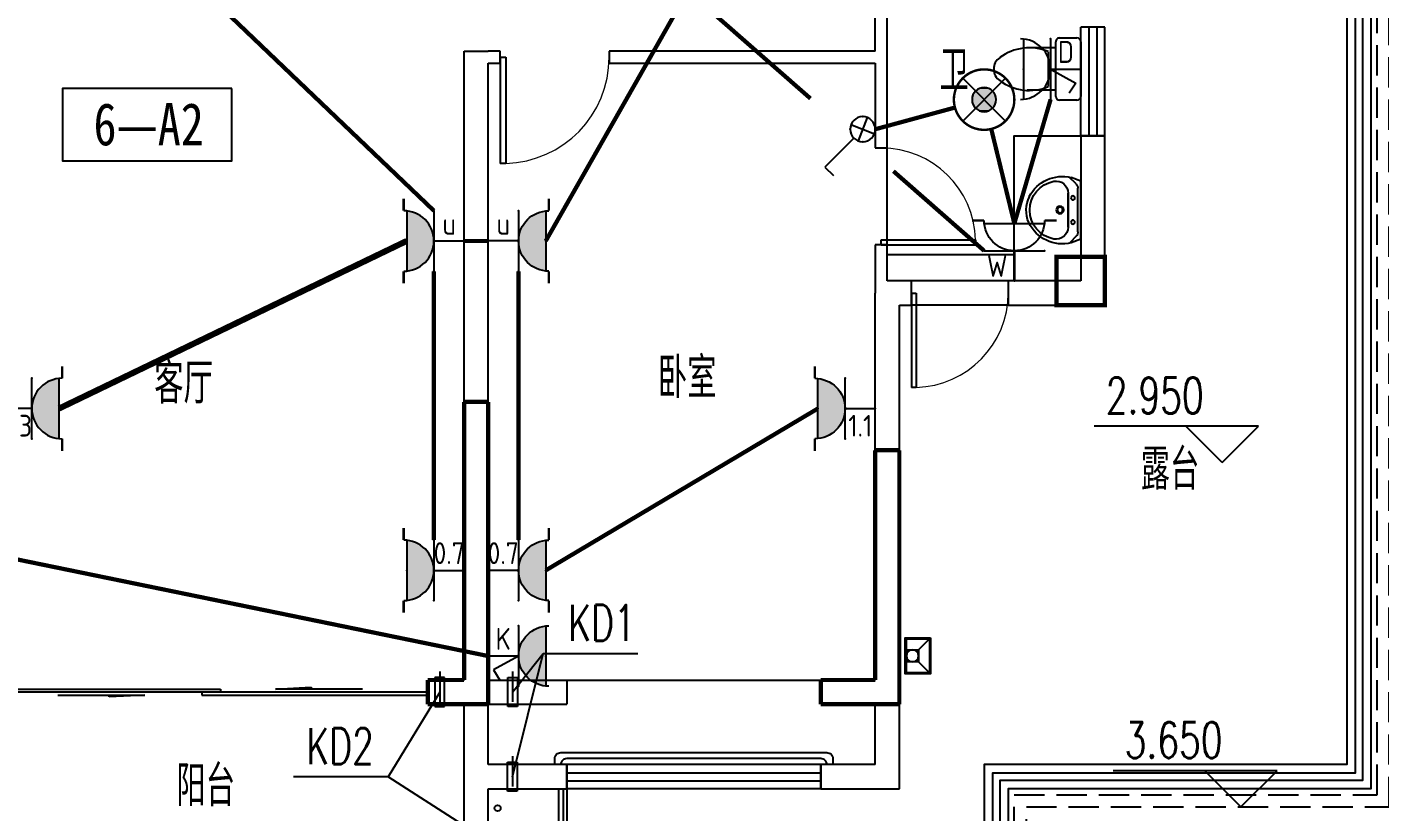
# Model space of a CAD drawing. Extents: x -993182 to -819982, y 169304 to 600104.
# Drawn here: x -935362 to -924175, y 369816 to 376307 of the extents above; entities that cross this region are included whole.
import ezdxf
from ezdxf.enums import TextEntityAlignment as Align

# ---------------------------------------------------------------- set-up
doc = ezdxf.new("R2010")
doc.units = 0
doc.header["$LTSCALE"] = 1000
doc.header["$MEASUREMENT"] = 0
doc.linetypes.add('DASH', pattern=[0.35, 0.25, -0.1])
for name, color, linetype in [('DIM_ELEV', 3, 'Continuous'), ('DIM_LEAD', 3, 'Continuous'), ('EQUIP-插座', 3, 'Continuous'), ('EQUIP-照明', 3, 'Continuous'), ('kan', 146, 'Continuous'), ('PUB_TEXT', 7, 'Continuous'), ('WALL', 4, 'Continuous'), ('WINDOW', 2, 'Continuous'), ('WIRE-插座', 5, 'Continuous'), ('WIRE-照明', 1, 'Continuous'), ('冷凝水管', 6, 'Continuous'), ('家具', 187, 'Continuous'), ('屋面', 139, 'Continuous'), ('文字2', 7, 'Continuous'), ('栏杆', 169, 'Continuous'), ('空调、空调洞', 66, 'Continuous'), ('面层', 215, 'Continuous')]:
    doc.layers.add(name, color=color, linetype=linetype)
doc.styles.add('-宋体', font='', dxfattribs={"width": 0.8})
doc.styles.add('_TCH_DIM', font='SIMPLEX', dxfattribs={"bigfont": 'GBCBIG'})
doc.styles.add('_TCH_LABEL', font='COMPLEX', dxfattribs={"bigfont": 'GBCBIG'})
doc.styles.add('_TEL_ATTDEF', font='GBENOR', dxfattribs={"width": 0.8, "height": 3, "bigfont": 'GBCBIG'})
doc.styles.add('_TEL_DIM', font='ICED', dxfattribs={"width": 0.8, "height": 3.5, "bigfont": 'BZHZ'})
doc.styles.get("Standard").update_dxf_attribs({"font": 'gbenor.shx', "bigfont": 'gbcbig.shx'})
doc.styles.get('-宋体').set_extended_font_data('SimSun')

# ---------------------------------------------------------------- blocks, each defined once
blk = doc.blocks.new('A$C6A1B0631')
at = {"layer": '家具'}
for p, q in [((0, 527), (0, 667)), ((30, 697), (470, 697)), ((500, 667), (500, 527)), ((470, 497), (30, 497)), ((80, 497), (80, 267)), ((390, 437), (110, 437)), ((420, 497), (420, 267))]:
    blk.add_line(p, q, dxfattribs=at)
for centre, radius, start, end in [((30, 667), 30, 90, 180), ((470, 667), 30, 0, 90), ((30, 527), 30, 180, 270), ((477, 284), 398, 157.4505, 216.6381), ((23, 284), 398, 323.3619, 22.5495), ((470, 527), 30, 270, 0), ((250, 108), 110, 213.4509, 326.5491)]:
    blk.add_arc(centre, radius, start, end, dxfattribs=at)
blk = doc.blocks.new('M_E6')
for p, q in [((-240, 0), (-270, -79)), ((240, 0), (-240, 0)), ((-237, 0), (239, 0)), ((240, 0), (270, -79)), ((-213, -36), (-271, -91)), ((-179, -23), (181, -23)), ((141, -105), (-141, -105)), ((-141, -105), (141, -105)), ((217, -37), (274, -95))]:
    blk.add_line(p, q)
for centre, radius in [((-99, -65), 16.3), ((101, -65), 16.3), ((2, -172), 31.6), ((2, -172), 23)]:
    blk.add_circle(centre, radius)
for centre, radius, start, end in [((28, -152), 307, 166.1751, 244.7296), ((-141, -205), 100, 90, 190.5602), ((-179, -73), 50, 90, 133.181), ((-28, -152), 307, 297.0639, 13.8249), ((141, -205), 100, 349.4398, 90), ((181, -73), 50, 44.5607, 90), ((0, -179), 243, 190.5602, 349.4398), ((0, -201), 250, 245.8071, 296.4628), ((28, -152), 307, 266.589, 266.5936)]:
    blk.add_arc(centre, radius, start, end)
at = {"width": 0.8, "flags": 9}
for tag in ['XSIZE', 'YSIZE']:
    blk.add_attdef(tag, (0, 0), '', height=0.5, dxfattribs=at)
blk = doc.blocks.new('TRHH')
at = {"color": 6}
blk.add_circle((-252617, -471151), 50, dxfattribs=at)
blk = doc.blocks.new('A$C72BA2012')
at = {"color": 6}
for p, q in [((100, 200), (0, 300)), ((11, 290), (10, 290)), ((10, 290), (10, 10)), ((200, 290), (10, 290)), ((200, 10), (200, 290)), ((100, 100), (0, 0)), ((10, 10), (200, 10))]:
    blk.add_line(p, q, dxfattribs=at)
blk.add_lwpolyline([(0, 300), (0, 0), (210, 0), (210, 300), (0, 300)], dxfattribs=at)
blk.add_lwpolyline([(200, 100), (200, 200), (100, 200), (100, 100)], close=True, dxfattribs=at)
blk.add_circle((150, 150), 50, dxfattribs=at)
blk = doc.blocks.new('q2')
at = {"color": 3, "const_width": 35}
blk.add_lwpolyline([(-472346, -368841), (-472346, -369241), (-471946, -369241), (-471946, -368841)], close=True, dxfattribs=at)
for points in [[(-477246, -372341), (-477246, -370041)], [(-477246, -370041), (-477046, -370041)], [(-477046, -372541), (-477046, -370041)], [(-473846, -372341), (-473846, -370441)], [(-473846, -370441), (-473646, -370441)], [(-473646, -372541), (-473646, -370441)], [(-477546, -372341), (-477246, -372341)], [(-477546, -372541), (-477546, -372341)], [(-474296, -372341), (-473846, -372341)], [(-474296, -372541), (-474296, -372341)], [(-477546, -372541), (-477046, -372541)], [(-474296, -372541), (-473646, -372541)]]:
    blk.add_lwpolyline(points, dxfattribs=at)
blk = doc.blocks.new('A$C06D6341B')
at = {"layer": '空调、空调洞', "linetype": 'DASH'}
for p, q in [((40, 0), (40, 340)), ((80, 290), (0, 290)), ((0, 290), (0, 50)), ((80, 50), (80, 290)), ((0, 50), (80, 50))]:
    blk.add_line(p, q, dxfattribs=at)
blk = doc.blocks.new('kt')
at = {"layer": 'DIM_LEAD'}
for p, q in [((-394644, -799004), (-394388, -797985)), ((-394644, -799004), (-394388, -797985)), ((-394644, -799004), (-394388, -797985)), ((-394644, -799004), (-394388, -797985)), ((-394644, -799004), (-394388, -797985)), ((-394642, -798304), (-394388, -797985)), ((-394388, -797985), (-393607, -797985)), ((-395244, -798304), (-395672, -799004)), ((-395244, -798304), (-395672, -799004)), ((-395244, -798304), (-395672, -799004)), ((-395244, -798304), (-395672, -799004)), ((-395244, -798304), (-395672, -799004)), ((-395672, -799004), (-396453, -799004)), ((-395062, -799397), (-395672, -799004))]:
    blk.add_line(p, q, dxfattribs=at)
at = {"layer": '冷凝水管'}
blk.add_circle((-394766, -799264, -76424), 25, dxfattribs=at)
at = {"layer": '空调、空调洞', "rotation": 180}
blk.add_blockref('A$C06D6341B', (-395204, -798134, -76424), dxfattribs=at)
at = {"layer": '空调、空调洞', "xscale": -1, "rotation": 180}
for p in [(-394682, -798134, -76424), (-394684, -798834, -76424)]:
    blk.add_blockref('A$C06D6341B', p, dxfattribs=at)
at = {"layer": 'DIM_LEAD', "color": 7, "style": '_TCH_DIM', "width": 0.705882}
for s, p in [('KD1', (-394182, -797880)), ('KD2', (-396348, -798899))]:
    blk.add_text(s, height=297.5, dxfattribs=at).set_placement(p)
blk = doc.blocks.new('$DorLib2D$00000131')
at = {"color": 0, "linetype": 'Continuous'}
for p, q in [((0.15, 0.125), (0.2319, 0.1973)), ((0.2319, 0.1973), (0.2319, 0.125)), ((-0.5, 0.125), (-0.5, 0)), ((0.0192, 0.125), (-0.5, 0.125)), ((0.0192, 0), (0.0192, 0.125)), ((0.35, 0.125), (0.15, 0.125)), ((-0.5, 0), (0.0192, 0)), ((-0.024, 0), (0.5, 0)), ((-0.024, -0.125), (-0.024, 0)), ((0.5, 0), (0.5, -0.125)), ((-0.35, -0.125), (-0.15, -0.125)), ((-0.2319, -0.1973), (-0.2319, -0.125)), ((-0.15, -0.125), (-0.2319, -0.1973)), ((0.5, -0.125), (-0.024, -0.125))]:
    blk.add_line(p, q, dxfattribs=at)
blk = doc.blocks.new('$DorLib2D$00000001')
for p, q in [((0.45, 0.975), (0.5, 0.975)), ((0.45, 0), (0.45, 0.975)), ((0.5, 0), (0.5, 0.975)), ((0.5, 0), (0.45, 0))]:
    blk.add_line(p, q)
at = {"lineweight": 13}
blk.add_arc((0.475, 0), 0.975, 91.4693, 180, dxfattribs=at)
blk = doc.blocks.new('$WINLIB2D$00000001')
at = {"color": 0}
for points in [[(-0.5, 0.5), (-0.5, -0.5)], [(-0.5, 0.5), (0.5, 0.5)], [(0.5, -0.5), (0.5, 0.5)], [(0.5, 0.1667), (-0.5, 0.1667)], [(0.5, -0.1667), (-0.5, -0.1667)], [(-0.5, -0.5), (0.5, -0.5)]]:
    blk.add_lwpolyline(points, dxfattribs=at)
blk = doc.blocks.new('5#、7#楼参照')
at = {"layer": 'DIM_ELEV'}
for p, q in [((-286340, -371313.1), (-287698, -371313.1)), ((-286640, -371613.1), (-286940, -371313.1)), ((-286640, -371613.1), (-286340, -371313.1)), ((-286184, -374162), (-287542, -374162)), ((-286484, -374462), (-286784, -374162)), ((-286484, -374462), (-286184, -374162))]:
    blk.add_line(p, q, dxfattribs=at)
at = {"layer": 'kan'}
blk.add_line((-292058.8, -374312), (-292058.8, -375512), dxfattribs=at)
for points in [[(-287608.8, -366912), (-285408.8, -366912), (-285408.8, -374312), (-288408.8, -374312), (-288408.8, -375712), (-292058.8, -375712)], [(-287608.8, -367112), (-285608.8, -367112), (-285608.8, -374112), (-288608.8, -374112), (-288608.8, -375512), (-292058.8, -375512)]]:
    blk.add_lwpolyline(points, dxfattribs=at)
at = {"layer": 'WALL'}
for p, q in [((-289508.8, -368212), (-289508.8, -367112)), ((-289408.8, -368312), (-289408.8, -367112)), ((-292908.8, -368312), (-292908.8, -368212)), ((-292908.8, -368212), (-292708.8, -368212)), ((-292708.8, -368212), (-292708.8, -368212)), ((-292608.8, -368212), (-292708.8, -368212)), ((-292608.8, -368312), (-292608.8, -368212)), ((-289508.8, -368212), (-291708.8, -368212)), ((-291708.8, -368212), (-291708.8, -368312)), ((-292908.8, -373412), (-292908.8, -368312)), ((-292708.8, -373412), (-292708.8, -368312)), ((-292708.8, -368312), (-292608.8, -368312)), ((-291708.8, -368312), (-289508.8, -368312)), ((-289508.8, -368312), (-289508.8, -369012)), ((-289408.8, -369012), (-289408.8, -368312)), ((-287608.8, -368912), (-287808.8, -368912)), ((-287808.8, -368912), (-287808.8, -370112)), ((-287608.8, -370312), (-287608.8, -368912)), ((-289508.8, -369012), (-289408.8, -369012)), ((-289408.8, -369812), (-289508.8, -369812)), ((-289508.8, -369812), (-289508.8, -370212)), ((-289408.8, -370112), (-289408.8, -369812)), ((-289208.8, -370112), (-289408.8, -370112)), ((-289208.8, -370312), (-289208.8, -370112)), ((-287808.8, -370112), (-288408.8, -370112)), ((-288408.8, -370112), (-288408.8, -370312)), ((-289508.8, -373412), (-289508.8, -370212)), ((-289308.8, -370312), (-289208.8, -370312)), ((-289308.8, -373512), (-289308.8, -370312)), ((-288408.8, -370312), (-287608.8, -370312)), ((-292908.8, -373412), (-293208.8, -373412)), ((-293208.8, -373412), (-293208.8, -373612)), ((-292708.8, -373412), (-292058.8, -373412)), ((-292058.8, -373412), (-292058.8, -373612)), ((-289508.8, -373412), (-289958.8, -373412)), ((-289958.8, -373612), (-289958.8, -373412)), ((-289308.8, -374312), (-289308.8, -373512)), ((-293208.8, -373612), (-292908.8, -373612)), ((-292908.8, -374212), (-292908.8, -373612)), ((-292708.8, -374112), (-292708.8, -373612)), ((-292708.8, -373612), (-292058.8, -373612)), ((-289508.8, -373612), (-289958.8, -373612)), ((-289508.8, -374112), (-289508.8, -373612)), ((-292058.8, -374112), (-292708.8, -374112)), ((-292058.8, -374312), (-292058.8, -374112)), ((-289508.8, -374112), (-289958.8, -374112)), ((-289958.8, -374112), (-289958.8, -374312)), ((-292908.8, -375712), (-292908.8, -374212)), ((-292708.8, -374312), (-292058.8, -374312)), ((-292708.8, -375512), (-292708.8, -374312)), ((-289958.8, -374312), (-289308.8, -374312))]:
    blk.add_line(p, q, dxfattribs=at)
at = {"layer": 'WINDOW'}
for p, q in [((-289408.8, -369812, 0), (-289408.8, -369012, 0)), ((-288408.8, -370112, 0), (-289208.8, -370112, 0)), ((-288408.8, -370312, 0), (-289208.8, -370312, 0)), ((-292058.8, -373412), (-289958.8, -373412))]:
    blk.add_line(p, q, dxfattribs=at)
blk.add_lwpolyline([(-289408.8, -370112), (-289408.8, -369892), (-288358.8, -369892)], dxfattribs=at)
at = {"layer": '家具'}
blk.add_lwpolyline([(-287808.8, -370112), (-288358.8, -370112), (-288358.8, -369212), (-288358.8, -368912), (-287808.8, -368912)], dxfattribs=at)
at = {"layer": '屋面', "color": 190, "linetype": 'DASH'}
for points in [[(-293058.8, -375712), (-293058.8, -375862), (-288258.8, -375862), (-288258.8, -374462), (-285258.8, -374462), (-285258.8, -366762), (-287608.8, -366762)], [(-292958.8, -375712), (-292958.8, -375762), (-288358.8, -375762), (-288358.8, -374362), (-285358.8, -374362), (-285358.8, -366862), (-287608.8, -366862)]]:
    blk.add_lwpolyline(points, dxfattribs=at)
at = {"layer": '栏杆'}
for p, q in [((-292128.8, -374312), (-292128.8, -375512)), ((-292088.8, -374312), (-292088.8, -375512))]:
    blk.add_line(p, q, dxfattribs=at)
for points in [[(-287608.8, -366982), (-285478.8, -366982), (-285478.8, -374242), (-288478.8, -374242), (-288478.8, -375642), (-292058.8, -375642)], [(-287608.8, -367042), (-285538.8, -367042), (-285538.8, -374182), (-288538.8, -374182), (-288538.8, -375582), (-292058.8, -375582)]]:
    blk.add_lwpolyline(points, dxfattribs=at)
for points in [[(-292158.8, -374112), (-292158.8, -374062, -0.4142136), (-292108.8, -374012), (-289908.8, -374012, -0.4142136), (-289858.8, -374062), (-289858.8, -374112)], [(-289908.8, -374112), (-289908.8, -374112, 0.4142136), (-289958.8, -374062), (-292058.8, -374062, 0.4142136), (-292108.8, -374112), (-292108.8, -374112)]]:
    blk.add_lwpolyline(points, format="xyb", dxfattribs=at)
at = {"color": 6, "xscale": -1}
for name, p in [('TRHH', (-541817.6, 97938.9)), ('A$C72BA2012', (-289050.6, -373362))]:
    blk.add_blockref(name, p, dxfattribs=at)
at = {"layer": 'WINDOW'}
for name, p, xscale, yscale, zscale, rotation in [('$WINLIB2D$00000001', (-287708.8, -368462), -900, -200, -900, 270), ('$DorLib2D$00000001', (-292158.8, -368262), 900, 900, 900, 180.0000000010515), ('$DorLib2D$00000001', (-289458.8, -369412), -800, -800, -800, 90), ('$DorLib2D$00000001', (-288808.8, -370212), 800, 800, 800, 179.9999999999961), ('$DorLib2D$00000131', (-295008.8, -373512), 3600, 200, 3600, 180), ('$WINLIB2D$00000001', (-291008.8, -374212), 2100, 200, 2100, 180.0000000000157)]:
    blk.add_blockref(name, p, dxfattribs=dict(at, xscale=xscale, yscale=yscale, zscale=zscale, rotation=rotation))
at = {"layer": '家具', "xscale": 1.03000020980835, "yscale": 1.03000020980835, "zscale": 1.03000020980835, "rotation": 270}
blk.add_blockref('A$C6A1B0631', (-288526.9, -368102.5), dxfattribs=at)
at = {"layer": '家具', "xscale": -1, "rotation": 270}
blk.add_blockref('M_E6', (-287808.8, -369526.2), dxfattribs=at)
at = {"layer": '面层'}
for name, p in [('q2', (184337.3, -1071)), ('kt', (102134.9, 424792.1))]:
    blk.add_blockref(name, p, dxfattribs=at)
at = {"layer": 'DIM_ELEV', "color": 7, "style": '_TCH_DIM', "width": 0.705882}
for s, p in [('2.950', (-287602, -371208.1)), ('3.650', (-287446, -374057))]:
    blk.add_text(s, height=297.5, dxfattribs=at).set_placement(p)
blk = doc.blocks.new('$equip$00002828')
for p, q in [((0.354, 0.354), (-0.354, -0.354)), ((-0.354, 0.354), (0.354, -0.354))]:
    blk.add_line(p, q)
at = {"const_width": 0.04}
blk.add_lwpolyline([(0.5, 0, -1), (-0.5, 0, -1), (0.5, 0, 1)], format="xyb", dxfattribs=at)
for radius in [0.5, 0.2]:
    blk.add_circle((0, 0), radius)
for p in [(0, 0.5), (-0.5, 0), (0.5, 0), (0, -0.5)]:
    blk.add_point(p)
for points in [[(-0.173, 0.1), (0.173, 0.1), (-0.2, 0), (0.2, 0)], [(-0.173, -0.1), (0.173, -0.1), (-0.2, 0), (0.2, 0)], [(-0.1, 0.173), (0.1, 0.173), (-0.173, 0.1), (0.173, 0.1)], [(0, 0.2), (0, 0.2), (-0.1, 0.173), (0.1, 0.173)], [(-0.1, -0.173), (0.1, -0.173), (-0.173, -0.1), (0.173, -0.1)], [(0, -0.2), (0, -0.2), (-0.1, -0.173), (0.1, -0.173)]]:
    blk.add_solid(points)
at = {"color": 7, "style": '_TEL_DIM', "flags": 1}
for tag in ['A', 'REMARK']:
    blk.add_attdef(tag, text='', height=0.00002, dxfattribs=at).set_placement((0, 0), align=Align.MIDDLE_CENTER)
blk = doc.blocks.new('$equip$00003183')
for p, q in [((0.147, 0.356), (0.625, 0.833)), ((0.625, 0.833), (0.766, 0.692)), ((-0.194, 0.132), (0.194, 0.285)), ((-0.076, 0.402), (0.076, 0.014))]:
    blk.add_line(p, q)
blk.add_circle((0, 0.208), 0.208)
for p in [(0, 0.417), (-0.208, 0.208), (0, 0), (0.208, 0.208)]:
    blk.add_point(p)
at = {"flags": 9}
blk.add_attdef('A', (0, 0), '', height=0.00002, dxfattribs=at)
blk = doc.blocks.new('$equip$00003134')
h = blk.add_hatch(color=256)
h.dxf.hatch_style = 1
h.paths.add_polyline_path([(-0.498, 0.95, 0.904534), (0.497, 0.95)])
for p, q in [((0.497, 0.95), (-0.498, 0.95)), ((0.5, 0.5), (-0.5, 0.5)), ((0, 0.5), (0, 0))]:
    blk.add_line(p, q)
at = {"const_width": 0.04}
for points in [[(-0.5, 1), (-0.7, 1)], [(0.5, 1), (0.7, 1)]]:
    blk.add_lwpolyline(points, dxfattribs=at)
blk.add_arc((0, 1), 0.5, 180, 0)
for p in [(0, 0.95), (-0.5, 0.5), (0.5, 0.5), (0, 0)]:
    blk.add_point(p)
at = {"color": 7, "style": '_TCH_LABEL'}
blk.add_attdef('$TEXT$', text='', height=0.36, dxfattribs=at).set_placement((0.284, 0.247), align=Align.MIDDLE_CENTER)
at = {"color": 7, "style": '_TCH_LABEL', "flags": 1}
blk.add_attdef('A', text='', height=0.000025, dxfattribs=at).set_placement((0, 0), align=Align.MIDDLE_CENTER)
blk = doc.blocks.new('$equip$00003156')
h = blk.add_hatch(color=256)
h.dxf.hatch_style = 1
h.paths.add_polyline_path([(-0.498, 0.95, 0.904534), (0.497, 0.95)])
for p, q in [((0.497, 0.95), (-0.498, 0.95)), ((0.5, 0.5), (-0.5, 0.5)), ((0, 0.5), (-0.23, 0.084)), ((0, 0.5), (0, 0)), ((-0.23, 0.084), (-0.397, 0.193))]:
    blk.add_line(p, q)
blk.add_arc((0, 1), 0.5, 180, 0)
for p in [(0, 0.95), (-0.5, 0.5), (0.5, 0.5), (0, 0)]:
    blk.add_point(p)
at = {"color": 7, "style": '_TCH_LABEL'}
blk.add_attdef('$TEXT$', text='', height=0.36, dxfattribs=at).set_placement((0.284, 0.247), align=Align.MIDDLE_CENTER)
at = {"color": 7, "style": '_TCH_LABEL', "flags": 1}
blk.add_attdef('A', text='', height=0.000025, dxfattribs=at).set_placement((0, 0), align=Align.MIDDLE_CENTER)
blk = doc.blocks.new('$equip$00003162')
for p, q in [((0.497, 0.95), (-0.498, 0.95)), ((0.5, 0.5), (-0.5, 0.5)), ((0, 0.5), (0, 0))]:
    blk.add_line(p, q)
at = {"const_width": 0.04}
for points in [[(-0.5, 1), (-0.7, 1)], [(0.5, 1), (0.7, 1)]]:
    blk.add_lwpolyline(points, dxfattribs=at)
blk.add_arc((0, 1), 0.5, 180, 0)
for p in [(0, 0.95), (-0.5, 0.5), (0.5, 0.5), (0, 0)]:
    blk.add_point(p)
at = {"color": 7, "style": '_TCH_LABEL'}
blk.add_attdef('$TEXT$', text='', height=0.36, dxfattribs=at).set_placement((0.284, 0.247), align=Align.MIDDLE_CENTER)
at = {"color": 7, "style": '_TCH_LABEL', "flags": 1}
blk.add_attdef('A', text='', height=0.000025, dxfattribs=at).set_placement((0, 0), align=Align.MIDDLE_CENTER)
blk = doc.blocks.new('$equip$00003155')
for p, q in [((0.497, 0.95), (-0.498, 0.95)), ((0.5, 0.5), (-0.5, 0.5)), ((0, 0.5), (-0.23, 0.084)), ((0, 0.5), (0, 0)), ((-0.23, 0.084), (-0.397, 0.193))]:
    blk.add_line(p, q)
blk.add_arc((0, 1), 0.5, 180, 0)
for p in [(0, 0.95), (-0.5, 0.5), (0.5, 0.5), (0, 0)]:
    blk.add_point(p)
at = {"color": 7, "style": '_TCH_LABEL'}
blk.add_attdef('$TEXT$', text='', height=0.36, dxfattribs=at).set_placement((0.284, 0.247), align=Align.MIDDLE_CENTER)
at = {"color": 7, "style": '_TCH_LABEL', "flags": 1}
blk.add_attdef('A', text='', height=0.000025, dxfattribs=at).set_placement((0, 0), align=Align.MIDDLE_CENTER)

msp = doc.modelspace()

# ---------------------------------------------------------------- linework, layer by layer
at = {"layer": 'WIRE-插座', "linetype": 'Continuous', "elevation": 0}
for points, const_width in [([(-935783, 378405), (-931998, 374788)], 35), ([(-929498, 377307), (-931073, 374538)], 35), ([(-928884, 375716), (-929783, 376504)], 35), ([(-927448, 374457), (-928198, 375115)], 35), ([(-935098, 373152), (-932223, 374538)], 50), ([(-931548, 374538), (-931748, 374538)], 35), ([(-931998, 372064), (-931998, 374288)], 35), ([(-931298, 372064), (-931298, 374288)], 35), ([(-928823, 373152), (-931073, 371814)], 35), ([(-931548, 371105), (-936248, 372069)], 35)]:
    msp.add_lwpolyline(points, dxfattribs=dict(at, const_width=const_width))
at = {"layer": 'WIRE-插座', "linetype": 'Continuous', "const_width": 35}
msp.add_lwpolyline([(-927198, 374682), (-926898, 375709)], dxfattribs=at)
at = {"layer": 'WIRE-照明', "linetype": 'Continuous', "const_width": 35, "elevation": 0}
for points in [[(-927690, 375641), (-928348, 375462)], [(-927198, 374682), (-927389, 375464)]]:
    msp.add_lwpolyline(points, dxfattribs=at)
at = {"layer": '文字2', "color": 5}
msp.add_lwpolyline([(-933670, 375800), (-935070, 375800), (-935070, 375200), (-933670, 375200)], close=True, dxfattribs=at)

# ---------------------------------------------------------------- block references
at = {"layer": 'EQUIP-插座'}
ref = msp.add_blockref('$equip$00003155', (-926648, 375959), dxfattribs=dict(at, xscale=500, yscale=500, zscale=500, rotation=90))
ref.add_attrib('$TEXT$', 'D', dxfattribs={"layer": '0', "color": 7, "height": 180, "style": '_TEL_ATTDEF'}).set_placement((-926772, 376101), align=Align.MIDDLE_CENTER)
ref = msp.add_blockref('$equip$00003134', (-931748, 374538, 0), dxfattribs=dict(at, xscale=500.0000000000004, yscale=500.0000000000004, zscale=500.0000000000004, rotation=90.0000004605825))
ref.add_attrib('$TEXT$', 'u', dxfattribs={"layer": '0', "color": 7, "height": 180, "rotation": 0, "style": '_TEL_ATTDEF'}).set_placement((-931872, 374680, 0), align=Align.MIDDLE_CENTER)
ref = msp.add_blockref('$equip$00003134', (-931548, 374538, 0), dxfattribs=dict(at, xscale=-500, yscale=500, zscale=500, rotation=270))
ref.add_attrib('$TEXT$', 'u', dxfattribs={"layer": '0', "color": 7, "height": 180, "style": '_TEL_ATTDEF'}).set_placement((-931425, 374680, 0), align=Align.MIDDLE_CENTER)
ref = msp.add_blockref('$equip$00003162', (-927198, 374207, 0), dxfattribs=dict(at, xscale=-500, yscale=500, zscale=500))
ref.add_attrib('$TEXT$', 'W', dxfattribs={"layer": '0', "color": 7, "height": 180, "style": '_TEL_ATTDEF'}).set_placement((-927340, 374331, 0), align=Align.MIDDLE_CENTER)
ref = msp.add_blockref('$equip$00003134', (-935573, 373152, 0), dxfattribs=dict(at, xscale=500, yscale=500, zscale=500, rotation=270.0000008858216))
ref.add_attrib('$TEXT$', '0.3', dxfattribs={"layer": '0', "color": 7, "height": 180, "rotation": 0, "style": '_TEL_ATTDEF'}).set_placement((-935450, 373010, 0), align=Align.MIDDLE_CENTER)
ref = msp.add_blockref('$equip$00003134', (-928348, 373152, 0), dxfattribs=dict(at, xscale=-500, yscale=500, zscale=500, rotation=90))
ref.add_attrib('$TEXT$', '1.1', dxfattribs={"layer": '0', "color": 7, "height": 180, "style": '_TEL_ATTDEF'}).set_placement((-928472, 373010, 0), align=Align.MIDDLE_CENTER)
ref = msp.add_blockref('$equip$00003134', (-931748, 371814, 0), dxfattribs=dict(at, xscale=500.0000000000004, yscale=500.0000000000004, zscale=500.0000000000004, rotation=90.0000004605825))
ref.add_attrib('$TEXT$', '0.7', dxfattribs={"layer": '0', "color": 7, "height": 180, "rotation": 0, "style": '_TEL_ATTDEF'}).set_placement((-931872, 371956, 0), align=Align.MIDDLE_CENTER)
ref = msp.add_blockref('$equip$00003134', (-931548, 371814, 0), dxfattribs=dict(at, xscale=-500, yscale=500, zscale=500, rotation=270))
ref.add_attrib('$TEXT$', '0.7', dxfattribs={"layer": '0', "color": 7, "height": 180, "style": '_TEL_ATTDEF'}).set_placement((-931425, 371956, 0), align=Align.MIDDLE_CENTER)
ref = msp.add_blockref('$equip$00003156', (-931548, 371105, 0), dxfattribs=dict(at, xscale=-500, yscale=500, zscale=500, rotation=270))
ref.add_attrib('$TEXT$', 'K', dxfattribs={"layer": '0', "color": 7, "height": 180, "style": '_TEL_ATTDEF'}).set_placement((-931425, 371247, 0), align=Align.MIDDLE_CENTER)
at = {"layer": 'EQUIP-照明', "xscale": -500, "yscale": 500, "zscale": 500}
msp.add_blockref('$equip$00002828', (-927448, 375707, 0), dxfattribs=at)
at = {"layer": 'EQUIP-照明', "xscale": -500, "yscale": 500, "zscale": 500, "rotation": 90.00000000000007}
msp.add_blockref('$equip$00003183', (-928348, 375462, 0), dxfattribs=at)
at = {"layer": '面层'}
msp.add_blockref('5#、7#楼参照', (-638840, 744319), dxfattribs=at)

# ---------------------------------------------------------------- texts
at = {"layer": 'PUB_TEXT'}
for s, height, p in [('卫', 338, (-927817, 375780)), ('客厅', 337.6, (-934311, 373193, 0)), ('卧室', 337.6, (-930147, 373238, 0)), ('露台', 337.6, (-926154, 372480)), ('阳台', 337.6, (-934128, 369863, 0))]:
    msp.add_text(s, height=height, dxfattribs=at).set_placement(p)
at = {"layer": '文字2', "color": 63, "style": '-宋体', "width": 0.8}
msp.add_text('6—A2', height=350, dxfattribs=at).set_placement((-934357, 375504), align=Align.MIDDLE_CENTER)

doc.saveas('drawing.dxf')
